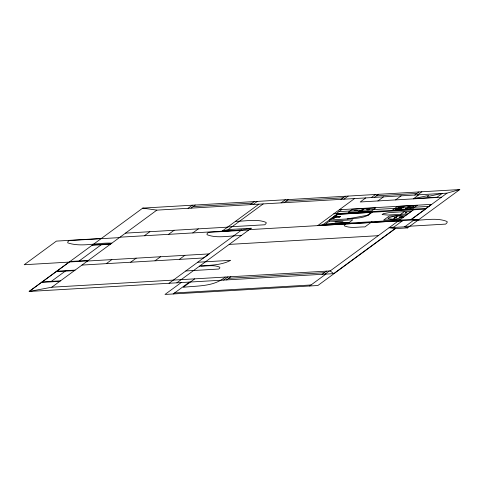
<?xml version="1.0" encoding="UTF-8"?>
<svg xmlns="http://www.w3.org/2000/svg" width="484" height="484" viewBox="0 0 484 484"><rect width="100%" height="100%" fill="white"/><g stroke="black" fill="none" stroke-linecap="round" stroke-linejoin="round"><path stroke-width="0.73" d="M340.506 216.663L333.5 217.086M340.5 216.669L338.842 217.11L333.252 217.268M337.124 214.297L329.338 220.032L347.137 218.968L368.215 215.132L372.22 212.252M330.064 219.893L337.566 214.364L371.422 212.391L367.598 215.168L368.215 215.132C361.844 218.599 354.209 218.236 347.179 218.968M407.534 227.897L404.697 226.821L389.063 227.734L395.029 228.629L407.534 227.897L459.8 189.553L142.756 208.102L29.137 291.459L334.063 273.617M51.31 281.379L65.243 271.161M79.158 260.955L101.204 244.777M101.35 238.479L56.398 241.111L24.2 264.73L69.212 262.098L29.137 291.459L51.8 287.212L156.858 210.135L446.98 193.158L459.8 189.553M106.317 263.653L111.84 259.599M144.329 235.762L149.858 231.709M188.07 208.308L192.305 205.204M190.998 208.138L195.233 205.034M168.571 234.341L174.095 230.287M130.662 262.225L136.185 258.178M192.789 232.937L198.349 228.859M155.007 260.803L160.531 256.75M250.161 204.678L254.396 201.568M253.09 204.508L257.325 201.398M179.352 259.382L184.876 255.328M222.005 231.225L258.886 204.163M176.841 282.819L251.238 228.23L241.595 230.039L222.065 231.183L228.194 229.579L263.175 203.915M169.037 283.273L241.595 230.039M281.083 202.869L285.318 199.759M284.011 202.699L288.246 199.589M181.197 282.565L164.996 294.447L317.861 285.506L395.416 228.605M173.187 293.969L189.389 282.081M194.737 278.851L183.218 287.302C197.339 285.627 213.716 286.891 225.223 277.066M223.614 280.079L227.94 276.909M226.536 279.909L230.862 276.733M340.996 199.36L345.231 196.256M343.924 199.19L348.159 196.081M317.673 225.629L354.56 198.567M336.126 213.674L341.825 209.493L339.484 209.626M446.98 193.158L411.17 219.433L418.745 219.675L317.734 225.58L323.04 224.588L338.074 213.559M329.423 221.17L325.466 224.074L348.873 222.701L352.83 219.797L329.423 221.17L342.962 221.714L335.007 222.18L348.879 222.701M335.636 217.128L334.299 218.109L331.921 218.248L334.825 216.112L337.209 215.973L335.884 216.947M365.741 197.926L360.217 201.979L441.444 197.224M371.295 197.587L375.53 194.483M374.223 197.418L378.458 194.308M346.338 223.227L344.305 224.987L344.281 225.816C350.622 228.629 358.142 226.778 364.912 226.905L371.972 221.726M377.913 200.939L383.443 196.891M395.616 199.904L401.133 195.857M414.721 195.046L418.95 191.942M417.644 194.877L421.879 191.767M413.312 198.87L418.848 194.804M392.651 219.609L398.175 215.555M400.722 214.315L407.734 213.904L411.418 211.199L389.045 212.639L383.37 213.638L382.094 214.569L387.509 215.029L400.722 214.315L404.4 211.611M322.102 274.319L326.428 271.143M325.03 274.144L329.356 270.973M309.669 285.983L325.871 274.095M51.8 287.212L330.197 270.925L398.429 220.861M399.445 220.117L413.469 209.832M393.359 227.48L402.724 220.607M436.719 197.502L442.261 193.437L427.142 196.625L428.8 195.409L413.669 198.609L437.106 197.218M395.029 228.629L333.676 273.642L330.197 270.925M426.089 208.404L431.613 204.351L341.656 209.614M404.697 226.821L414.062 219.948M395.646 217.618C396.777 217.147 393.559 217.679 395.265 217.679M355.577 210.419C361.826 210.467 352.219 209.887 355.431 210.728M356.418 210.54L356.811 210.407L356.042 210.352M367.477 209.717C373.727 209.772 364.119 209.191 367.332 210.032M368.318 209.844L368.711 209.711L367.943 209.657M199.553 266.152C209.965 265.087 221.23 265.401 230.668 260.325L197.69 262.249M193.116 206.583L252.279 203.123M286.129 201.144L343.114 197.811M376.34 195.863L416.839 193.497M338.903 211.635L428.969 206.365M333.785 213.807L426.21 208.392M337.064 214.303L425.509 209.124L411.485 219.415L323.04 224.588M235.563 221.279C245.594 221.406 256.647 218.55 266.133 222.416L266.097 223.475L264.802 224.77L227.861 226.929M334.535 216.33L336.912 216.191M332.224 218.024L334.613 217.879M406.312 215.077L389.148 216.082L383.624 220.135L400.788 219.131M125.513 233.131L227.559 227.153M403.88 216.862L399.596 217.11L399.046 217.516L403.329 217.268M228.194 229.579L251.238 228.23M120.099 237.178L241.534 230.082M249.339 229.628L398.368 220.904M413.614 220.274C424.613 220.414 436.725 217.286 447.125 221.521L447.083 222.682L445.667 224.104L405.162 226.476M248.83 230.003L208.374 232.368L207.073 233.663L207.043 234.722C217.673 238.848 229.967 235.418 241.123 235.654M397.902 221.248L402.192 221M119.397 237.62L69.061 240.566L67.79 241.837L67.76 242.871C81.669 247.572 97.49 242.436 111.846 243.162M92.728 244.807L111.066 243.736M389.451 227.45L393.74 227.196M92.039 245.315L110.37 244.238M229.186 244.408L378.222 235.69M69.986 261.487L88.324 260.416M69.297 261.995L87.634 260.924M87.495 261.027L209.221 253.9L203.697 257.954L81.971 265.075M56.767 271.191L75.099 270.12M56.071 271.699L74.409 270.623M185.814 270.967L218.786 269.037L219.784 268.039L219.809 267.222C214.079 264.542 207.182 266.254 201.029 266.067M42.144 281.918L60.482 280.847M41.455 282.426L59.792 281.349M228.702 278.324L324.268 272.728M174.567 292.959L311.049 284.973M142.756 208.102L156.858 210.135M402.652 216.566L402.591 216.983C398.199 218.962 392.699 219.851 388.029 218.532L388.095 218.109C392.482 216.136 397.981 215.247 402.652 216.566M339.526 216.566C337.263 217.546 340.911 216.874 339.544 216.566M352.328 209.3L348.184 212.343L359.303 211.689L363.448 208.652L352.328 209.3M359.545 211.115L358.257 212.065L360.598 211.925L361.887 210.982L359.545 211.115M364.621 208.574L360.483 211.617L371.603 210.963L375.741 207.926L364.621 208.574M397.4 206.474L392.246 210.256L412.138 209.088L417.293 205.307L397.4 206.474M395.41 209.148C400.752 210.824 405.731 206.813 395.41 209.148M397.987 207.261C403.329 208.931 408.308 204.92 397.987 207.261M405.386 208.568C410.734 210.237 415.714 206.226 405.386 208.568M407.964 206.674C413.312 208.35 418.291 204.339 407.964 206.674M394.327 217.57L396.469 217.443L394.327 217.57M405.774 212.579L405.187 213.008L406.953 212.506L405.774 212.579M333.772 217.836L333.361 217.873L333.772 217.836M335.745 216.257L335.37 216.372L335.757 216.275"/></g></svg>
